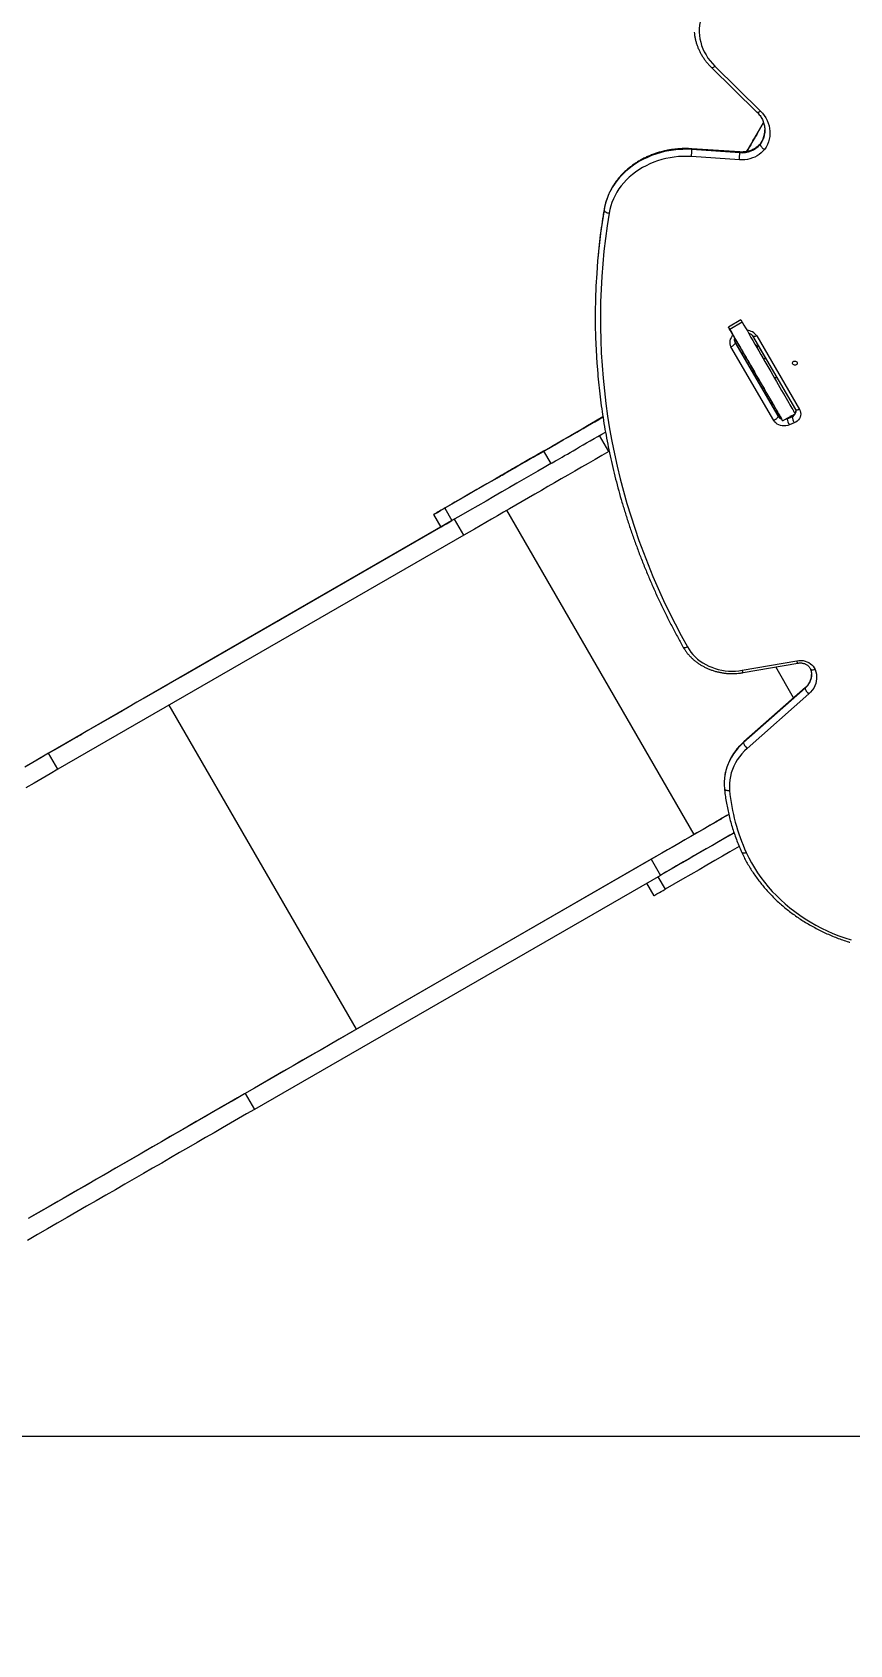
# Model space of a CAD drawing. Header units: millimetres. Extents: x -8422 to 28150, y -6982 to 5510.
# Drawn here: x 15676 to 16867, y -3420 to -1067 of the extents above; entities that cross this region are included whole.
import ezdxf

# ---------------------------------------------------------------- set-up
doc = ezdxf.new("R2010")
doc.units = ezdxf.units.MM
for name, color, linetype in [('DIKOM_ОБЪЕКТ', 7, 'Continuous'), ('DIKOM_РАЗМЕР_ЗОНА', 7, 'Continuous'), ('DIKOM_РАЗМЕР_ОБЪЕКТА', 7, 'Continuous')]:
    doc.layers.add(name, color=color, linetype=linetype)
doc.styles.add('style1', font='arial.ttf', dxfattribs={"width": 0.8})
doc.dimstyles.new('1-50', dxfattribs={"dimtxt": 300, "dimasz": 200, "dimexe": 100, "dimexo": 0, "dimgap": 100, "dimtad": 1, "dimdec": 0, "dimtxsty": 'style1', "dimcen": 0, "dimclrd": 7, "dimclre": 7, "dimadec": 1, "dimazin": 2, "dimtfac": 1, "dimtdec": 0, "dimtmove": 1, "dimatfit": 3, "dimfxl": 0, "dimlwd": 25, "dimlwe": 18, "dimarcsym": 0})

# ---------------------------------------------------------------- blocks, each defined once
blk = doc.blocks.new('*D15')
at = {"layer": 'Defpoints', "color": 0, "transparency": 16777216}
for p in [(19380.3, 3651.5), (27070.1, 3651.5), (15204.4, -3115.2)]:
    blk.add_point(p, dxfattribs=at)
at = {"layer": 'DIKOM_РАЗМЕР_ОБЪЕКТА', "color": 7, "lineweight": 18, "transparency": 16777216}
for p, q in [((19380.3, 3651.5), (27170.1, 3651.5)), ((15204.4, -3115.2), (27170.1, -3115.2))]:
    blk.add_line(p, q, dxfattribs=at)
at = {"layer": 'DIKOM_РАЗМЕР_ОБЪЕКТА', "color": 7, "lineweight": 25, "transparency": 16777216}
blk.add_line((27070.1, -2915.2), (27070.1, 3451.5), dxfattribs=at)
at = {"layer": 'DIKOM_РАЗМЕР_ОБЪЕКТА', "color": 7, "transparency": 16777216}
for points in [[(27036.8, 3451.5), (27103.5, 3451.5), (27070.1, 3651.5)], [(27036.8, -2915.2), (27103.5, -2915.2), (27070.1, -3115.2)]]:
    blk.add_solid(points, dxfattribs=at)
at = {"layer": 'DIKOM_РАЗМЕР_ОБЪЕКТА', "color": 0, "transparency": 16777216, "insert": (26817, -135.2), "char_height": 300, "attachment_point": 5, "rotation": 90, "style": 'style1'}
blk.add_mtext('6750', dxfattribs=at)
blk = doc.blocks.new('*D16')
at = {"layer": 'Defpoints', "color": 0, "transparency": 16777216}
for p in [(12490, 1388), (23986.6, 1004), (12490, -5796.5)]:
    blk.add_point(p, dxfattribs=at)
at = {"layer": 'DIKOM_РАЗМЕР_ОБЪЕКТА', "color": 7, "lineweight": 18, "transparency": 16777216}
for p, q in [((12490, 1388), (12490, -5896.5)), ((23986.6, 1004), (23986.6, -5896.5))]:
    blk.add_line(p, q, dxfattribs=at)
at = {"layer": 'DIKOM_РАЗМЕР_ОБЪЕКТА', "color": 7, "lineweight": 25, "transparency": 16777216}
blk.add_line((23786.6, -5796.5), (12690, -5796.5), dxfattribs=at)
at = {"layer": 'DIKOM_РАЗМЕР_ОБЪЕКТА', "color": 7, "transparency": 16777216}
for points in [[(12690, -5763.2), (12690, -5829.8), (12490, -5796.5)], [(23786.6, -5763.2), (23786.6, -5829.8), (23986.6, -5796.5)]]:
    blk.add_solid(points, dxfattribs=at)
at = {"layer": 'DIKOM_РАЗМЕР_ОБЪЕКТА', "color": 0, "transparency": 16777216, "insert": (18238.3, -5543.3), "char_height": 300, "attachment_point": 5, "style": 'style1'}
blk.add_mtext('11500', dxfattribs=at)
blk = doc.blocks.new('*D14')
at = {"layer": 'Defpoints', "color": 0, "transparency": 16777216}
for p in [(20684.7, 5148.6), (28049.7, 5148.6), (14575.8, -5055.5)]:
    blk.add_point(p, dxfattribs=at)
at = {"layer": 'DIKOM_РАЗМЕР_ЗОНА', "color": 7, "lineweight": 18, "transparency": 16777216}
for p, q in [((20684.7, 5148.6), (28149.7, 5148.6)), ((14575.8, -5055.5), (28149.7, -5055.5))]:
    blk.add_line(p, q, dxfattribs=at)
at = {"layer": 'DIKOM_РАЗМЕР_ЗОНА', "color": 7, "lineweight": 25, "transparency": 16777216}
blk.add_line((28049.7, -4855.5), (28049.7, 4948.6), dxfattribs=at)
at = {"layer": 'DIKOM_РАЗМЕР_ЗОНА', "color": 7, "transparency": 16777216}
for points in [[(28016.4, 4948.6), (28083, 4948.6), (28049.7, 5148.6)], [(28016.4, -4855.5), (28083, -4855.5), (28049.7, -5055.5)]]:
    blk.add_solid(points, dxfattribs=at)
at = {"layer": 'DIKOM_РАЗМЕР_ЗОНА', "color": 0, "transparency": 16777216, "insert": (27796.5, -63.6), "char_height": 300, "attachment_point": 5, "rotation": 90, "style": 'style1'}
blk.add_mtext('10200', dxfattribs=at)
blk = doc.blocks.new('*D13')
at = {"layer": 'Defpoints', "color": 0, "transparency": 16777216}
for p in [(10490, 1785.1), (25983.1, 460.5), (10490, -6882.5)]:
    blk.add_point(p, dxfattribs=at)
at = {"layer": 'DIKOM_РАЗМЕР_ЗОНА', "color": 7, "lineweight": 18, "transparency": 16777216}
for p, q in [((10490, 1785.1), (10490, -6982.5)), ((25983.1, 460.5), (25983.1, -6982.5))]:
    blk.add_line(p, q, dxfattribs=at)
at = {"layer": 'DIKOM_РАЗМЕР_ЗОНА', "color": 7, "lineweight": 25, "transparency": 16777216}
blk.add_line((25783.1, -6882.5), (10690, -6882.5), dxfattribs=at)
at = {"layer": 'DIKOM_РАЗМЕР_ЗОНА', "color": 7, "transparency": 16777216}
for points in [[(10690, -6849.2), (10690, -6915.8), (10490, -6882.5)], [(25783.1, -6849.2), (25783.1, -6915.8), (25983.1, -6882.5)]]:
    blk.add_solid(points, dxfattribs=at)
at = {"layer": 'DIKOM_РАЗМЕР_ЗОНА', "color": 0, "transparency": 16777216, "insert": (18236.5, -6629.3), "char_height": 300, "attachment_point": 5, "style": 'style1'}
blk.add_mtext('15500', dxfattribs=at)

msp = doc.modelspace()

# ---------------------------------------------------------------- linework, layer by layer
at = {"layer": 'DIKOM_ОБЪЕКТ', "color": 7, "linetype": 'Continuous', "lineweight": 15}
for p, q in [((16665.5, -1118.4), (16732, -1183.8)), ((16670.8, -1116.9), (16737.3, -1182.3)), ((16741.7, -1198.9), (16717.3, -1241.3)), ((16717.4, -1241.3), (16741.8, -1199)), ((16733.1, -1213.8), (16733.2, -1213.8)), ((16733.2, -1213.9), (16733.1, -1213.8)), ((16707, -1241.9), (16637.2, -1237.3)), ((16707.1, -1243), (16637.3, -1238.4)), ((16737.2, -1230), (16736.9, -1231)), ((16706.5, -1253.3), (16636.7, -1248.7)), ((16509.2, -1326.1), (16509.2, -1326.4)), ((16708.8, -1487), (16690.6, -1497.5)), ((16710.7, -1490.3), (16692.5, -1500.8)), ((16702.3, -1517.7), (16693.1, -1501.9)), ((16756.6, -1633.6), (16694.1, -1526.4)), ((16699.9, -1513.7), (16703.5, -1520)), ((16762.6, -1625.9), (16700.2, -1518.7)), ((16700.4, -1520.1), (16700.4, -1519.6)), ((16762.8, -1626.8), (16700.4, -1519.6)), ((16700.4, -1520.1), (16762.8, -1627.3)), ((16725.6, -1510.2), (16788.1, -1617.4)), ((16733.2, -1523.4), (16730.6, -1524.9)), ((16731.7, -1510.3), (16794.2, -1617.5)), ((16734.3, -1525.2), (16731.7, -1526.7)), ((16734.3, -1525.2), (16743.5, -1541.2)), ((16507.7, -1628.4), (16482.6, -1642.9)), ((16482.6, -1642.9), (16507.7, -1628.4)), ((16482.6, -1642.9), (16482.6, -1642.9)), ((16507.7, -1628.4), (16483.9, -1642.1)), ((16762.8, -1627.3), (16762.8, -1626.8)), ((16767.4, -1630.6), (16765.9, -1628)), ((16769.5, -1634.2), (16787.7, -1623.7)), ((16776.2, -1630.6), (16774.8, -1631.1)), ((16783.4, -1627.5), (16776.2, -1630.6)), ((16776.2, -1631.1), (16783.4, -1628.1)), ((16776.3, -1630.3), (16776.2, -1630.6)), ((16776.2, -1631.1), (16776.2, -1630.6)), ((16786.5, -1637), (16779.4, -1640.1)), ((16783.8, -1626.5), (16780.2, -1628)), ((16783.4, -1628.1), (16783.4, -1627.5)), ((16516.1, -1679), (16502.6, -1655.6)), ((16405.9, -1687.2), (16397.1, -1692.3)), ((16399, -1691.1), (16399, -1691.1)), ((16421.1, -1678.4), (16431.6, -1696.6)), ((16516.8, -1678.6), (16516.1, -1679)), ((16364.2, -1711.2), (16364.2, -1711.2)), ((16277.1, -1761.5), (16287.6, -1779.7)), ((16290, -1778.3), (15699.7, -2119.1)), ((16260.8, -1770.9), (16271.3, -1789.1)), ((16304.8, -1801), (16291.3, -1777.6)), ((16640.8, -2237.4), (16367.8, -1764.6)), ((16304.8, -1801), (15713.2, -2142.5)), ((16271.3, -1789.1), (15895.6, -2006)), ((16710.8, -1998), (16790.3, -1984.1)), ((16712.1, -2001.5), (16791.6, -1987.6)), ((16785.6, -2038.2), (16759.6, -1993.2)), ((16802.2, -2024.3), (16712.6, -2103.6)), ((16802.7, -2023.1), (16713, -2102.4)), ((16807.6, -2032.6), (16717.9, -2111.9)), ((16148.5, -2521.6), (15875.5, -2048.8)), ((15713.2, -2142.5), (15699.7, -2119.1)), ((16684.7, -2169.9), (16684.7, -2170.3)), ((16640.8, -2237.4), (16148.5, -2521.6)), ((16577.8, -2273.8), (15986.2, -2615.3)), ((16577.8, -2273.8), (16591.3, -2297.2)), ((16591.3, -2297.2), (15999.7, -2638.7)), ((16587.6, -2299.3), (16598.1, -2317.5)), ((16571.3, -2308.7), (16581.8, -2326.9)), ((15986.2, -2615.3), (15999.7, -2638.7))]:
    msp.add_line(p, q, dxfattribs=at)
at = {"layer": 'DIKOM_ОБЪЕКТ', "color": 7, "linetype": 'Continuous', "lineweight": 15, "flags": 128}
for points in [[(16658.2, -1028.8), (16655.7, -1033.3), (16653.6, -1037.9), (16651.8, -1042.6), (16650.3, -1047.4), (16649.2, -1052.3), (16648.4, -1057.2), (16648.1, -1062.1), (16648, -1067.1), (16648.4, -1072), (16649.1, -1077), (16650.1, -1081.8), (16651.5, -1086.7), (16653.3, -1091.4), (16655.4, -1096), (16657.9, -1100.5), (16660.6, -1104.9), (16663.7, -1109.1), (16667.1, -1113.1), (16670.8, -1116.9)], [(16665.5, -1118.4), (16665.5, -1118.4), (16666.1, -1118.7), (16666.8, -1118.8), (16667.6, -1118.6), (16668.6, -1118.3), (16669.7, -1117.7), (16670.8, -1116.9)], [(16732, -1183.8), (16732.1, -1183.8), (16732.6, -1184.1), (16733.3, -1184.1), (16734.2, -1184), (16735.1, -1183.6), (16736.2, -1183), (16737.3, -1182.3)], [(16737.3, -1182.3), (16740.2, -1185.4), (16742.8, -1188.7), (16745.1, -1192.2), (16747, -1195.9), (16748.6, -1199.7), (16749.8, -1203.6), (16750.6, -1207.5), (16751, -1211.5), (16751.1, -1215.5), (16750.7, -1219.5), (16749.9, -1223.5), (16748.8, -1227.3), (16747.3, -1231.1), (16745.4, -1234.8), (16743.2, -1238.3)], [(16717.3, -1241.2), (16717.5, -1241), (16719.4, -1237.7), (16721.3, -1234.4), (16723, -1231.4), (16724.7, -1228.5), (16726.2, -1225.9), (16727.6, -1223.5), (16728.9, -1221.3), (16730, -1219.3), (16730.9, -1217.7), (16731.7, -1216.3), (16732.3, -1215.2), (16732.8, -1214.5), (16733.1, -1214), (16733.1, -1213.8)], [(16733.2, -1213.8), (16733.1, -1214), (16732.8, -1214.5), (16732.4, -1215.2), (16731.7, -1216.3), (16731, -1217.7), (16730, -1219.3), (16728.9, -1221.3), (16727.6, -1223.5), (16726.2, -1225.9), (16724.7, -1228.5), (16723, -1231.4), (16721.3, -1234.4), (16719.4, -1237.7), (16717.5, -1241), (16717.4, -1241.2)], [(16637.3, -1238.4), (16630.6, -1238.1), (16623.9, -1238.2), (16617.2, -1238.5), (16610.5, -1239.2), (16603.9, -1240.2), (16597.4, -1241.5), (16591, -1243.1), (16584.7, -1245), (16578.5, -1247.3), (16572.5, -1249.8), (16566.6, -1252.6), (16561, -1255.6), (16555.5, -1259), (16550.3, -1262.5), (16545.3, -1266.4), (16540.6, -1270.4), (16536.1, -1274.7), (16532, -1279.2), (16528.1, -1283.9), (16524.6, -1288.8), (16521.3, -1293.8), (16518.4, -1298.9), (16515.9, -1304.2), (16513.7, -1309.7), (16511.8, -1315.2), (16510.3, -1320.7), (16509.2, -1326.4)], [(16743.2, -1238.3), (16740.9, -1241), (16738.2, -1243.4), (16735.4, -1245.6), (16732.2, -1247.6), (16728.9, -1249.3), (16725.4, -1250.7), (16721.8, -1251.8), (16718.1, -1252.7), (16714.3, -1253.2), (16710.4, -1253.4), (16706.5, -1253.3)], [(16636.7, -1248.7), (16630.4, -1248.4), (16624.1, -1248.5), (16617.9, -1248.8), (16611.6, -1249.4), (16605.4, -1250.4), (16599.3, -1251.6), (16593.3, -1253.1), (16587.4, -1254.9), (16581.6, -1257), (16576, -1259.3), (16570.5, -1262), (16565.2, -1264.8), (16560.1, -1268), (16555.2, -1271.3), (16550.5, -1274.9), (16546.1, -1278.7), (16541.9, -1282.7), (16538, -1286.9), (16534.4, -1291.3), (16531, -1295.9), (16528, -1300.6), (16525.3, -1305.4), (16522.9, -1310.4), (16520.8, -1315.5), (16519.1, -1320.6), (16517.7, -1325.9), (16516.6, -1331.2)], [(16509.2, -1326.4), (16506.3, -1344.9), (16503.8, -1363.4), (16501.7, -1382), (16500.3, -1396.3)], [(16516.6, -1331.2), (16513.8, -1349.6), (16511.3, -1368), (16509.1, -1386.5), (16507.4, -1405), (16506, -1423.5), (16504.9, -1442.1), (16504.2, -1460.6), (16503.9, -1479.2), (16504, -1497.7), (16504.4, -1516.3), (16505.2, -1534.8), (16506.3, -1553.4), (16507.8, -1571.9), (16509.7, -1590.4), (16511.9, -1608.8), (16514.5, -1627.3), (16517.4, -1645.7), (16520.7, -1664), (16524.4, -1682.3), (16528.4, -1700.5), (16532.8, -1718.7), (16537.6, -1736.8), (16542.7, -1754.9), (16548.1, -1772.8), (16553.9, -1790.7), (16560.1, -1808.5), (16566.6, -1826.2), (16573.4, -1843.8), (16580.6, -1861.4), (16588.1, -1878.8), (16596, -1896.1), (16604.2, -1913.2), (16612.8, -1930.3), (16621.7, -1947.2), (16630.9, -1964)], [(16509.2, -1326.4), (16509.3, -1327.2), (16509.8, -1328), (16510.5, -1328.7), (16511.4, -1329.4), (16512.5, -1330), (16513.8, -1330.5), (16515.2, -1330.9), (16516.6, -1331.2)], [(16500.3, -1396.3), (16499.9, -1400.6), (16498.5, -1419.3), (16497.4, -1437.9), (16496.7, -1456.6), (16496.4, -1475.2), (16496.5, -1493.9), (16496.9, -1512.6), (16497.7, -1531.2), (16498.8, -1549.9), (16499.5, -1559.3)], [(16693.1, -1501.9), (16692.3, -1500.5), (16691.6, -1499.4), (16691.1, -1498.5), (16690.8, -1497.9), (16690.6, -1497.6), (16690.6, -1497.6), (16690.8, -1498), (16691.2, -1498.7), (16691.8, -1499.6), (16692.5, -1500.8)], [(16692.5, -1500.8), (16694.9, -1504.9), (16697.3, -1509.2), (16699.9, -1513.6), (16702.5, -1518.2), (16705.2, -1522.9), (16708, -1527.7), (16710.8, -1532.6), (16713.7, -1537.6), (16716.6, -1542.6), (16719.6, -1547.7), (16722.5, -1552.8), (16725.4, -1557.9), (16728.3, -1562.9), (16731.2, -1567.9), (16734.1, -1572.9), (16736.9, -1577.8), (16739.7, -1582.6), (16742.4, -1587.2), (16745, -1591.7), (16747.5, -1596.1), (16749.9, -1600.3), (16752.3, -1604.3), (16754.5, -1608.2), (16756.5, -1611.8), (16758.5, -1615.1), (16760.3, -1618.3), (16762, -1621.1), (16763.5, -1623.8), (16764.8, -1626.1), (16766, -1628.2), (16767, -1629.9), (16767.9, -1631.4), (16768.5, -1632.5), (16769, -1633.4), (16769.3, -1633.9), (16769.5, -1634.2), (16769.4, -1634.1), (16769.2, -1633.7), (16768.8, -1633), (16768.2, -1631.9), (16767.4, -1630.6)], [(16708.8, -1487), (16708.8, -1487.1), (16709, -1487.5), (16709.4, -1488.2), (16710, -1489.1), (16710.7, -1490.3)], [(16710.7, -1490.3), (16713, -1494.4), (16715.5, -1498.7), (16718.1, -1503.1), (16720.7, -1507.7), (16723.4, -1512.4), (16726.2, -1517.2), (16729, -1522.1), (16731.9, -1527.1), (16734.8, -1532.1), (16737.7, -1537.2), (16740.7, -1542.3), (16743.6, -1547.4), (16746.5, -1552.4), (16749.4, -1557.4), (16752.3, -1562.4), (16755.1, -1567.3), (16757.9, -1572.1), (16760.6, -1576.7), (16763.2, -1581.2), (16765.7, -1585.6), (16768.1, -1589.8), (16770.4, -1593.8), (16772.6, -1597.7), (16774.7, -1601.3), (16776.7, -1604.6), (16778.5, -1607.8), (16780.1, -1610.6), (16781.7, -1613.3), (16783, -1615.6), (16784.2, -1617.7), (16785.2, -1619.4), (16786.1, -1620.9), (16786.7, -1622), (16787.2, -1622.9), (16787.5, -1623.4), (16787.7, -1623.7), (16787.7, -1623.7)], [(16700.4, -1520.1), (16700.2, -1520.8), (16699.9, -1521.7), (16699.3, -1522.5), (16698.5, -1523.4), (16697.6, -1524.3), (16696.5, -1525.1), (16695.3, -1525.8), (16694.1, -1526.4)], [(16699.8, -1517.5), (16700.1, -1517.3), (16700.9, -1516.9), (16701.4, -1516.6), (16701.5, -1516.5)], [(16699.8, -1517.5), (16700.1, -1517.3), (16700.9, -1516.9), (16701.4, -1516.6), (16701.5, -1516.5)], [(16699.9, -1513.6), (16699.9, -1513.7), (16701, -1515.6), (16702.3, -1517.8), (16703.8, -1520.4), (16705.4, -1523.2), (16707.2, -1526.3), (16709.2, -1529.7), (16711.3, -1533.5), (16713.7, -1537.5), (16716.2, -1541.8), (16718.8, -1546.5), (16721.7, -1551.4), (16724.7, -1556.6), (16727.8, -1562.1), (16731.2, -1567.9), (16734.7, -1573.9), (16738.4, -1580.3), (16742.2, -1586.9), (16746.2, -1593.8), (16750.3, -1601), (16754.6, -1608.5), (16759.1, -1616.2), (16763.7, -1624.2), (16766.7, -1629.4)], [(16700.2, -1518.7), (16700.2, -1518.9), (16700.4, -1519.6)], [(16702.3, -1517.7), (16702.9, -1518.9), (16703.5, -1519.9), (16703.9, -1520.6), (16704.2, -1521), (16704.3, -1521.2), (16704.2, -1521.1), (16703.9, -1520.7), (16703.5, -1520)], [(16731.7, -1510.3), (16730.5, -1510.8), (16729.3, -1511.1), (16728.2, -1511.2), (16727.3, -1511.2), (16726.5, -1510.9), (16725.9, -1510.6), (16725.7, -1510.3)], [(16733.2, -1523.4), (16733.2, -1523.4), (16733.4, -1523.7), (16733.7, -1524.3), (16734.3, -1525.2)], [(16710.1, -1535.8), (16710.6, -1535.5), (16711.4, -1535), (16711.9, -1534.8), (16712.1, -1534.7)], [(16720.2, -1548.8), (16720.3, -1548.9), (16720.5, -1549.4), (16721, -1550.1), (16721.5, -1551), (16722.1, -1552), (16722.6, -1553), (16723.1, -1553.8), (16723.4, -1554.5), (16723.6, -1554.8), (16723.6, -1554.8), (16723.4, -1554.5), (16723.1, -1553.8), (16722.6, -1553), (16722.1, -1552), (16721.5, -1551), (16721, -1550.1), (16720.5, -1549.4), (16720.3, -1548.9), (16720.2, -1548.8)], [(16740.9, -1542.7), (16741.2, -1543), (16741.5, -1543.2), (16742, -1543.4), (16742.5, -1543.4), (16743.1, -1543.4), (16743.8, -1543.3), (16744.5, -1543.1), (16744.7, -1543)], [(16790.7, -1550), (16790.5, -1551), (16790, -1551.8), (16789.1, -1552.5), (16788.1, -1552.9), (16786.9, -1553), (16785.8, -1552.7), (16784.9, -1552.2), (16784.2, -1551.4), (16783.8, -1550.5), (16783.8, -1549.5), (16784.2, -1548.6), (16784.9, -1547.8), (16785.8, -1547.3), (16786.9, -1547), (16788.1, -1547.1), (16789.1, -1547.5), (16790, -1548.2), (16790.5, -1549), (16790.7, -1550)], [(16756.9, -1570.3), (16757.1, -1570.6), (16757.5, -1570.9), (16757.9, -1571), (16758.5, -1571), (16759.1, -1571), (16759.8, -1570.9), (16760.5, -1570.7), (16760.8, -1570.6)], [(16794.2, -1617.5), (16795.2, -1619.7), (16795.8, -1621.9), (16795.9, -1624.2), (16795.7, -1626.4), (16795.1, -1628.6), (16794, -1630.7), (16792.6, -1632.7), (16790.9, -1634.4), (16788.8, -1635.9), (16786.5, -1637)], [(16794.2, -1617.5), (16792.9, -1618), (16791.8, -1618.3), (16790.7, -1618.4), (16789.7, -1618.4), (16789, -1618.1), (16788.4, -1617.8), (16788.1, -1617.4)], [(16399, -1691.1), (16406.1, -1687), (16413.4, -1682.9), (16420.7, -1678.6), (16428.2, -1674.3), (16435.8, -1669.9), (16443.4, -1665.5), (16451.2, -1661), (16459, -1656.5), (16466.8, -1652), (16474.7, -1647.4), (16482.6, -1642.9)], [(16405.9, -1687.2), (16414.3, -1682.3), (16422.8, -1677.4), (16431.4, -1672.4), (16440, -1667.5), (16448.7, -1662.4), (16457.5, -1657.4), (16466.3, -1652.3), (16475.1, -1647.2), (16483.9, -1642.1)], [(16408.2, -1685.8), (16413.7, -1682.7), (16419.4, -1679.4), (16425.2, -1676), (16431.2, -1672.5), (16437.4, -1669), (16443.6, -1665.4), (16449.9, -1661.7), (16456.4, -1658), (16462.9, -1654.3), (16469.4, -1650.5), (16476, -1646.7), (16482.6, -1642.9)], [(16421.1, -1678.4), (16423.1, -1677.2), (16425.5, -1675.9), (16428.1, -1674.3), (16431, -1672.7), (16434.2, -1670.8), (16437.7, -1668.8), (16441.3, -1666.7), (16445.3, -1664.4), (16449.4, -1662), (16453.8, -1659.5), (16458.4, -1656.9), (16463.2, -1654.1), (16468.2, -1651.2), (16473.4, -1648.2), (16478.7, -1645.1), (16484.2, -1642), (16489.9, -1638.7), (16495.6, -1635.4), (16501.5, -1632), (16507.5, -1628.5), (16507.7, -1628.4)], [(16762.8, -1627.3), (16762.7, -1628), (16762.4, -1628.9), (16761.8, -1629.7), (16761, -1630.6), (16760.1, -1631.5), (16759, -1632.3), (16757.8, -1633), (16756.6, -1633.6)], [(16779.4, -1640.1), (16776.9, -1641), (16774.3, -1641.5), (16771.6, -1641.6), (16769, -1641.4), (16766.4, -1640.9), (16763.9, -1640), (16761.7, -1638.8), (16759.7, -1637.3), (16757.9, -1635.5), (16756.6, -1633.6)], [(16762.6, -1625.9), (16762.7, -1626.1), (16762.8, -1626.8)], [(16766.7, -1629.3), (16766.3, -1628.7), (16765.8, -1627.8), (16765.4, -1627.2), (16765.3, -1626.9), (16765.3, -1626.9), (16765.5, -1627.3), (16765.9, -1628)], [(16773.4, -1631.9), (16774.4, -1631.7), (16776.2, -1631.1)], [(16431.6, -1696.6), (16433.6, -1695.4), (16436, -1694.1), (16438.6, -1692.5), (16441.5, -1690.9), (16444.7, -1689), (16448.2, -1687), (16451.8, -1684.9), (16455.8, -1682.6), (16459.9, -1680.2), (16464.3, -1677.7), (16468.9, -1675), (16473.7, -1672.3), (16478.7, -1669.4), (16483.9, -1666.4), (16489.2, -1663.3), (16494.7, -1660.1), (16500.4, -1656.9), (16506.1, -1653.6), (16511.3, -1650.6)], [(16408.2, -1685.8), (16404.1, -1688.2), (16399.7, -1690.7), (16395.3, -1693.3), (16390.6, -1696), (16385.9, -1698.7), (16381, -1701.6), (16376, -1704.4), (16370.9, -1707.4), (16365.7, -1710.4), (16360.5, -1713.4), (16355.2, -1716.4), (16350, -1719.5), (16344.7, -1722.5), (16339.4, -1725.5), (16334.2, -1728.5), (16329.1, -1731.5), (16324, -1734.5), (16319, -1737.3), (16314.1, -1740.2), (16309.3, -1742.9), (16304.7, -1745.6), (16300.3, -1748.1), (16296, -1750.6), (16291.9, -1753), (16288, -1755.2), (16284.3, -1757.4), (16280.9, -1759.3), (16277.7, -1761.2), (16274.7, -1762.9), (16272, -1764.5), (16269.6, -1765.9), (16267.5, -1767.1), (16265.6, -1768.2), (16264, -1769.1), (16262.8, -1769.8), (16261.8, -1770.3), (16261.2, -1770.7), (16260.9, -1770.9), (16260.8, -1770.9), (16261.1, -1770.8), (16261.7, -1770.4), (16262.6, -1769.9), (16263.8, -1769.2), (16265.3, -1768.3), (16267.1, -1767.3), (16269.2, -1766.1), (16271.6, -1764.7), (16274.2, -1763.2), (16277.1, -1761.5)], [(16421.1, -1678.4), (16411.7, -1683.8), (16402.1, -1689.3), (16392.2, -1695.1), (16382, -1700.9), (16371.6, -1707), (16360.8, -1713.2), (16349.7, -1719.6), (16338.3, -1726.2), (16326.7, -1732.9), (16314.7, -1739.8), (16302.5, -1746.9), (16289.9, -1754.1), (16277.1, -1761.5)], [(16516.1, -1679), (16506.2, -1684.7), (16496.2, -1690.4), (16486.3, -1696.2), (16476.4, -1701.9), (16466.6, -1707.6), (16456.7, -1713.2), (16446.9, -1718.9), (16437.2, -1724.5), (16427.5, -1730.1), (16417.9, -1735.6), (16408.4, -1741.1), (16399, -1746.6), (16389.7, -1751.9), (16380.6, -1757.2), (16371.5, -1762.4), (16362.6, -1767.6), (16353.8, -1772.7), (16345.2, -1777.6), (16336.8, -1782.5), (16328.5, -1787.3), (16320.4, -1792), (16312.5, -1796.5), (16304.8, -1801)], [(16399, -1691.1), (16396, -1692.9), (16392.9, -1694.7), (16389.6, -1696.5), (16386.4, -1698.4), (16383, -1700.4), (16379.7, -1702.3), (16376.4, -1704.2), (16373.2, -1706), (16370.1, -1707.8), (16367.1, -1709.6), (16364.2, -1711.2)], [(16368.8, -1708.6), (16372.3, -1706.6), (16375.8, -1704.6), (16379.2, -1702.6), (16382.8, -1700.5), (16386.3, -1698.5), (16389.9, -1696.4), (16393.5, -1694.3), (16397.1, -1692.3)], [(16431.6, -1696.6), (16422.2, -1702), (16412.6, -1707.5), (16402.7, -1713.2), (16392.5, -1719.1), (16382.1, -1725.2), (16371.3, -1731.4), (16360.2, -1737.8), (16348.8, -1744.4), (16337.2, -1751.1), (16325.2, -1758), (16313, -1765.1), (16300.4, -1772.3), (16287.6, -1779.7)], [(16364.2, -1711.2), (16361.6, -1712.7), (16359.2, -1714.1), (16357.1, -1715.4), (16355.2, -1716.4), (16353.6, -1717.4), (16352.2, -1718.1), (16351.2, -1718.7), (16350.5, -1719.1), (16350.1, -1719.4), (16350.1, -1719.4), (16350.3, -1719.2), (16350.9, -1718.9), (16351.8, -1718.4), (16353, -1717.7), (16354.6, -1716.8), (16356.3, -1715.8), (16358.4, -1714.6), (16360.7, -1713.3), (16363.2, -1711.8), (16365.9, -1710.2), (16368.8, -1708.6)], [(16377.6, -1703.5), (16377.8, -1703.4), (16378.2, -1703.1), (16378.9, -1702.7), (16379.8, -1702.2), (16380.8, -1701.6), (16381.9, -1701), (16382.8, -1700.5), (16383.6, -1700), (16384.2, -1699.7), (16384.5, -1699.5), (16384.5, -1699.5), (16384.2, -1699.7), (16383.6, -1700), (16382.8, -1700.5), (16381.9, -1701), (16380.8, -1701.6), (16379.8, -1702.2), (16378.9, -1702.7), (16378.2, -1703.1), (16377.8, -1703.4), (16377.6, -1703.5)], [(16271.3, -1789.1), (16271.3, -1789.1), (16271.6, -1788.9), (16272.2, -1788.6), (16273.1, -1788.1), (16274.3, -1787.4), (16275.8, -1786.5), (16277.6, -1785.5), (16279.7, -1784.3), (16282.1, -1782.9), (16284.7, -1781.4), (16287.6, -1779.7)], [(16083.6, -1897.5), (16083.7, -1897.4), (16084.2, -1897.1), (16084.9, -1896.7), (16085.8, -1896.2), (16086.8, -1895.6), (16087.8, -1895), (16088.8, -1894.5), (16089.6, -1894), (16090.2, -1893.7), (16090.5, -1893.5), (16090.5, -1893.5), (16090.2, -1893.7), (16089.6, -1894), (16088.8, -1894.5), (16087.8, -1895), (16086.8, -1895.6), (16085.8, -1896.2), (16084.9, -1896.7), (16084.2, -1897.1), (16083.7, -1897.4), (16083.6, -1897.5)], [(16030.5, -1928.1), (16030.6, -1928), (16031.1, -1927.8), (16031.8, -1927.4), (16032.7, -1926.9), (16033.7, -1926.3), (16034.7, -1925.7), (16035.7, -1925.1), (16036.5, -1924.7), (16037.1, -1924.3), (16037.4, -1924.2), (16037.4, -1924.2), (16037.1, -1924.3), (16036.5, -1924.7), (16035.7, -1925.1), (16034.7, -1925.7), (16033.7, -1926.3), (16032.7, -1926.9), (16031.8, -1927.4), (16031.1, -1927.8), (16030.6, -1928), (16030.5, -1928.1)], [(16624.3, -1963.8), (16624.6, -1964.2), (16625.2, -1964.6), (16626.1, -1964.9), (16627.1, -1964.9), (16628.3, -1964.8), (16629.5, -1964.5), (16630.9, -1964)], [(16630.9, -1964), (16633.2, -1967.9), (16635.9, -1971.6), (16638.8, -1975.1), (16642, -1978.4), (16645.5, -1981.6), (16649.3, -1984.5), (16653.2, -1987.2), (16657.4, -1989.6), (16661.8, -1991.8), (16666.3, -1993.7), (16671, -1995.4), (16675.8, -1996.7), (16680.7, -1997.8), (16685.6, -1998.6), (16690.7, -1999.1), (16695.7, -1999.3), (16700.8, -1999.1), (16705.8, -1998.7), (16710.8, -1998)], [(16712.1, -2001.5), (16712, -2001.5), (16711.8, -2001.3), (16711.6, -2000.8), (16711.4, -2000.1), (16711.1, -1999.2), (16710.8, -1998)], [(16790.3, -1984.1), (16793.3, -1983.7), (16796.3, -1983.7), (16799.3, -1984), (16802.2, -1984.6), (16805, -1985.6), (16807.6, -1986.9), (16810, -1988.4), (16812.2, -1990.2), (16814, -1992.2), (16815.6, -1994.4), (16816.8, -1996.7)], [(16791.6, -1987.6), (16791.5, -1987.6), (16791.4, -1987.4), (16791.1, -1986.9), (16790.9, -1986.2), (16790.6, -1985.2), (16790.3, -1984.1)], [(16816.8, -1996.7), (16818, -2000.1), (16818.8, -2003.5), (16819.1, -2007.1), (16819.1, -2010.6), (16818.6, -2014.1), (16817.7, -2017.5), (16816.4, -2020.9), (16814.8, -2024.1), (16812.7, -2027.1), (16810.3, -2030), (16807.6, -2032.6)], [(15895.6, -2006), (15882.6, -2013.5), (15869.4, -2021.2), (15855.9, -2028.9), (15842.3, -2036.8), (15828.5, -2044.7), (15814.6, -2052.8), (15800.4, -2061), (15786.1, -2069.2), (15771.6, -2077.6), (15757, -2086), (15742.2, -2094.5), (15727.3, -2103.2), (15712.2, -2111.9), (15697, -2120.6), (15681.7, -2129.5), (15666.2, -2138.4)], [(16802.2, -2024.3), (16802.3, -2025.1), (16802.7, -2026.1), (16803.2, -2027.2), (16803.8, -2028.4), (16804.6, -2029.5), (16805.6, -2030.6), (16806.6, -2031.7), (16807.6, -2032.6)], [(15800.3, -2061.1), (15800.4, -2061), (15800.9, -2060.7), (15801.6, -2060.3), (15802.4, -2059.8), (15803.5, -2059.2), (15804.5, -2058.6), (15805.4, -2058.1), (15806.3, -2057.6), (15806.8, -2057.3), (15807.1, -2057.1), (15807.1, -2057.1), (15806.8, -2057.3), (15806.3, -2057.6), (15805.4, -2058.1), (15804.5, -2058.6), (15803.5, -2059.2), (15802.4, -2059.8), (15801.6, -2060.3), (15800.9, -2060.7), (15800.4, -2061), (15800.3, -2061.1)], [(15741.5, -2095), (15741.6, -2094.9), (15742.1, -2094.6), (15742.8, -2094.2), (15743.7, -2093.7), (15744.7, -2093.1), (15745.7, -2092.5), (15746.7, -2092), (15747.5, -2091.5), (15748.1, -2091.2), (15748.4, -2091), (15748.4, -2091), (15748.1, -2091.2), (15747.5, -2091.5), (15746.7, -2092), (15745.7, -2092.5), (15744.7, -2093.1), (15743.7, -2093.7), (15742.8, -2094.2), (15742.1, -2094.6), (15741.6, -2094.9), (15741.5, -2095)], [(16712.6, -2103.6), (16708.5, -2107.4), (16704.6, -2111.4), (16701.1, -2115.7), (16697.9, -2120.1), (16695, -2124.7), (16692.5, -2129.4), (16690.2, -2134.3), (16688.4, -2139.2), (16686.8, -2144.2), (16685.7, -2149.3), (16684.9, -2154.5), (16684.7, -2156.5)], [(16717.9, -2111.9), (16713.9, -2115.7), (16710.1, -2119.8), (16706.7, -2124.1), (16703.5, -2128.5), (16700.8, -2133.1), (16698.4, -2137.9), (16696.3, -2142.7), (16694.7, -2147.7), (16693.4, -2152.8), (16692.5, -2157.9), (16692, -2163.1), (16691.9, -2168.3), (16692.2, -2173.5)], [(16712.6, -2103.6), (16712.7, -2104.4), (16713, -2105.4), (16713.5, -2106.5), (16714.1, -2107.6), (16714.9, -2108.8), (16715.9, -2109.9), (16716.9, -2111), (16717.9, -2111.9)], [(15699.7, -2119.1), (15688.3, -2125.7), (15676.7, -2132.4), (15665, -2139.2)], [(15713.2, -2142.5), (15701.8, -2149.1), (15690.2, -2155.8), (15678.5, -2162.5), (15666.5, -2169.5)], [(16684.7, -2170.3), (16684.9, -2170.8), (16685.3, -2171.5), (16686, -2172.2), (16686.9, -2172.7), (16688, -2173.1), (16689.3, -2173.4), (16690.7, -2173.5), (16692.2, -2173.5)], [(16691, -2208.4), (16690.9, -2208.5), (16681.4, -2214), (16672, -2219.4), (16662.7, -2224.8), (16653.6, -2230.1), (16644.5, -2235.3), (16635.6, -2240.4), (16626.8, -2245.5), (16618.2, -2250.5), (16609.8, -2255.4), (16601.5, -2260.1), (16593.4, -2264.8), (16585.5, -2269.4), (16577.8, -2273.8)], [(16691, -2208.4), (16688.3, -2210), (16680, -2214.8), (16671.8, -2219.5), (16663.8, -2224.2), (16656, -2228.7), (16648.3, -2233.1), (16640.8, -2237.4)], [(16681.6, -2213.9), (16681.4, -2214), (16681, -2214.2), (16680.3, -2214.7), (16679.4, -2215.2), (16678.4, -2215.8), (16677.3, -2216.3), (16676.4, -2216.9), (16675.6, -2217.4), (16675, -2217.7), (16674.7, -2217.9), (16674.7, -2217.9), (16675, -2217.7), (16675.6, -2217.4), (16676.4, -2216.9), (16677.3, -2216.3), (16678.4, -2215.8), (16679.4, -2215.2), (16680.3, -2214.7), (16681, -2214.2), (16681.4, -2214), (16681.6, -2213.9)], [(16698.8, -2235.1), (16692.5, -2238.7), (16682.1, -2244.8), (16671.3, -2251), (16660.2, -2257.4), (16648.8, -2264), (16637.2, -2270.7), (16625.2, -2277.6), (16613, -2284.7), (16600.4, -2291.9), (16590, -2297.9)], [(16698.7, -2235.2), (16694.9, -2237.4), (16685.5, -2242.8), (16676.2, -2248.2), (16667.1, -2253.5), (16658, -2258.7), (16649.1, -2263.8), (16640.3, -2268.9), (16631.7, -2273.9), (16623.3, -2278.7), (16615, -2283.5), (16606.9, -2288.2), (16599, -2292.7), (16591.3, -2297.2)], [(16706.3, -2255), (16703, -2256.9), (16692.6, -2263), (16681.8, -2269.2), (16670.7, -2275.6), (16659.3, -2282.2), (16647.7, -2288.9), (16635.7, -2295.8), (16623.5, -2302.9), (16610.9, -2310.1), (16598.1, -2317.5)], [(16709.7, -2263), (16710.1, -2263.5), (16710.7, -2264), (16711.6, -2264.3), (16712.6, -2264.4), (16713.8, -2264.4), (16715.2, -2264.2), (16716.5, -2263.8)], [(16716.5, -2263.8), (16720.2, -2271.4), (16724.1, -2278.8), (16728.4, -2286.1), (16733, -2293.3), (16737.9, -2300.4), (16743.1, -2307.2), (16748.6, -2313.9), (16754.4, -2320.5), (16760.4, -2326.8), (16766.8, -2332.9), (16773.4, -2338.9), (16780.2, -2344.6), (16787.3, -2350.1), (16794.6, -2355.3), (16802.2, -2360.4), (16809.9, -2365.2), (16817.9, -2369.7), (16826, -2374), (16834.4, -2378), (16842.9, -2381.8), (16851.5, -2385.2), (16860.3, -2388.4), (16869.3, -2391.4)], [(16581.8, -2326.9), (16581.8, -2326.9), (16582.1, -2326.7), (16582.7, -2326.4), (16583.6, -2325.9), (16584.8, -2325.2), (16586.3, -2324.3), (16588.1, -2323.3), (16590.2, -2322.1), (16592.6, -2320.7), (16595.2, -2319.2), (16598.1, -2317.5)], [(16148.5, -2521.6), (16135.9, -2528.9), (16123.1, -2536.3), (16110, -2543.8), (16096.8, -2551.5), (16083.4, -2559.2), (16069.9, -2567), (16056.1, -2575), (16042.2, -2583), (16028.1, -2591.1), (16013.9, -2599.3), (15999.6, -2607.6), (15985, -2616), (15970.4, -2624.5), (15955.6, -2633), (15940.7, -2641.6), (15925.6, -2650.3), (15910.4, -2659.1), (15895.1, -2667.9), (15879.8, -2676.8), (15864.3, -2685.7), (15848.7, -2694.7), (15833, -2703.8), (15817.2, -2712.9), (15801.4, -2722), (15785.4, -2731.2), (15769.5, -2740.5), (15753.4, -2749.7), (15737.3, -2759), (15721.1, -2768.4), (15704.9, -2777.7), (15688.6, -2787.1), (15672.4, -2796.5)], [(15986.2, -2615.3), (15974.8, -2621.9), (15963.2, -2628.6), (15951.5, -2635.4), (15939.5, -2642.3), (15927.4, -2649.3), (15915, -2656.4), (15902.6, -2663.6), (15889.9, -2670.9), (15877.1, -2678.3), (15864.1, -2685.8), (15851, -2693.4), (15837.8, -2701), (15824.4, -2708.8), (15810.9, -2716.6), (15797.3, -2724.4), (15783.5, -2732.4), (15769.6, -2740.4), (15755.7, -2748.4), (15741.6, -2756.5), (15727.5, -2764.7), (15713.2, -2772.9), (15698.9, -2781.2), (15684.5, -2789.5), (15670.1, -2797.8)], [(15999.7, -2638.7), (15988.3, -2645.3), (15976.7, -2652), (15965, -2658.8), (15953, -2665.7), (15940.9, -2672.7), (15928.5, -2679.8), (15916.1, -2687), (15903.4, -2694.3), (15890.6, -2701.7), (15877.6, -2709.2), (15864.5, -2716.8), (15851.3, -2724.4), (15837.9, -2732.1), (15824.4, -2739.9), (15810.8, -2747.8), (15797, -2755.8), (15783.1, -2763.8), (15769.2, -2771.8), (15755.1, -2779.9), (15741, -2788.1), (15726.7, -2796.3), (15712.4, -2804.6), (15698, -2812.9), (15683.6, -2821.2), (15669.1, -2829.6)]]:
    msp.add_lwpolyline(points, dxfattribs=at)
at = {"layer": 'DIKOM_ОБЪЕКТ', "color": 7, "linetype": 'Continuous', "lineweight": 15}
for centre, radius, start, end in [((16706.5, -1209.7), 37.1, 325.01, 0.0536), ((16496, -1235.6), 141.3, 354.6961, 358.8713), ((16634.6, -1238.1), 2.66, 352.554, 16.1856), ((16565.7, -1240.2), 141.4, 354.6963, 358.8684), ((16704.5, -1242.7), 2.68, 352.6358, 16.1039), ((16710.2, -1207.7), 35.4, 265.0755, 318.9557), ((16717.2, -1519.5), 17.2, 32.1646, 88.5316), ((16705.6, -1519.9), 13.2, 127.9268, 209.5782), ((16706.9, -1515.7), 7.54, 180.3257, 210.6178), ((16706.9, -1516.2), 7.53, 180.1809, 210.6225), ((16744, -1540.9), 0.552, 212.7064, 253.667), ((16780.4, -1619.6), 8.52, 290.4444, 357.9657), ((16780.4, -1620.1), 8.52, 290.4538, 357.8254), ((16771, -1621.8), 9.52, 211.3713, 248.2587), ((16771, -1622.3), 9.58, 211.4358, 250.5826), ((16798.4, -1628.4), 22.3, 186.8656, 211.4769), ((16784.4, -1627.3), 1.05, 128.0437, 193.9098), ((16805.6, -1625.4), 22.3, 186.8656, 211.4769), ((16784.9, -2003.9), 26.7, 310.4357, 359.1662), ((16803.6, -2024.1), 1.38, 133.7724, 186.4653), ((16713.9, -2103.4), 1.39, 133.6317, 186.2902), ((16757.6, -2163.1), 73.3, 174.8904, 185.172), ((16975.2, -2145.7), 284.4, 185.5993, 204.5355)]:
    msp.add_arc(centre, radius, start, end, dxfattribs=at)
for points, knots in [([(16640.8, -1067.4), (16640.9, -1068.6), (16641.1, -1071.4), (16641.9, -1075.8), (16643, -1080.5), (16644.4, -1085.3), (16646.1, -1089.9), (16648.2, -1094.4), (16650.5, -1098.9), (16653.1, -1103.2), (16655.9, -1107.4), (16659.1, -1111.5), (16662.3, -1115.1), (16664.5, -1117.4), (16665.5, -1118.4)], [0, 0, 0, 0, 0.062736, 0.148978, 0.235247, 0.321561, 0.407939, 0.494389, 0.580926, 0.667555, 0.754279, 0.841097, 0.928012, 1, 1, 1, 1]), ([(16732, -1183.8), (16732.5, -1184.2), (16733.7, -1185.4), (16735.6, -1187.6), (16737.6, -1190.3), (16739.3, -1193.2), (16740.8, -1196.2), (16741.9, -1199.3), (16742.8, -1202.4), (16743.4, -1205.6), (16743.6, -1208.1), (16743.6, -1209.4), (16743.6, -1209.7)], [0, 0, 0, 0, 0.055819, 0.168768, 0.28194, 0.39554, 0.509629, 0.624249, 0.739402, 0.855068, 0.971159, 1, 1, 1, 1]), ([(16743.6, -1209.7), (16743.6, -1210.5), (16743.6, -1212.4), (16743.2, -1215.4), (16742.5, -1218.6), (16741.5, -1221.7), (16740.2, -1224.8), (16738.8, -1227.6), (16737.6, -1229.3), (16737.1, -1230)], [0, 0, 0, 0, 0.115723, 0.269718, 0.423546, 0.577, 0.729904, 0.882166, 1, 1, 1, 1]), ([(16637.2, -1237.3), (16636.1, -1237.3), (16632.9, -1237.1), (16627.7, -1237), (16621.5, -1237.1), (16615.4, -1237.6), (16609.3, -1238.3), (16603.2, -1239.2), (16597.2, -1240.5), (16591.2, -1242), (16585.4, -1243.7), (16579.7, -1245.7), (16574.1, -1248), (16568.6, -1250.5), (16563.4, -1253.3), (16558.2, -1256.3), (16553.3, -1259.5), (16548.6, -1262.9), (16544, -1266.6), (16539.7, -1270.4), (16535.6, -1274.4), (16531.8, -1278.6), (16528.3, -1283), (16524.9, -1287.5), (16521.9, -1292.2), (16519.2, -1297), (16516.7, -1301.9), (16514.5, -1306.9), (16512.7, -1312), (16511.1, -1317.1), (16510, -1321.8), (16509.5, -1324.8), (16509.2, -1326.1)], [0, 0, 0, 0, 0.018425, 0.052726, 0.087031, 0.121339, 0.155647, 0.189956, 0.224264, 0.258571, 0.292877, 0.32718, 0.36148, 0.395775, 0.430063, 0.464344, 0.498613, 0.53287, 0.567113, 0.601338, 0.635545, 0.669727, 0.703886, 0.738018, 0.772121, 0.806193, 0.840235, 0.874245, 0.908225, 0.942177, 0.976102, 1, 1, 1, 1]), ([(16737.2, -1229.9), (16737, -1230.2), (16736.2, -1231.1), (16734.6, -1232.7), (16732.4, -1234.6), (16730, -1236.4), (16727.3, -1237.9), (16724.5, -1239.2), (16721.6, -1240.2), (16718.5, -1241.1), (16715.4, -1241.7), (16712.2, -1242), (16709.4, -1242.1), (16707.7, -1242), (16707, -1241.9)], [0, 0, 0, 0, 0.031684, 0.124282, 0.216496, 0.308258, 0.399677, 0.490849, 0.581834, 0.672686, 0.763449, 0.854147, 0.944788, 1, 1, 1, 1]), ([(16736.9, -1231), (16737, -1231.5), (16737.1, -1232.4), (16738.2, -1234.2), (16739.8, -1235.9), (16741.5, -1237.3), (16742.7, -1238.1), (16743.2, -1238.3), (16743.2, -1238.3)], [0, 0, 0, 0, 0.214504, 0.429, 0.643581, 0.858312, 0.994257, 1, 1, 1, 1]), ([(16509.2, -1326.1), (16508.7, -1329.1), (16507.3, -1337.9), (16505.2, -1352.4), (16503, -1369.6), (16501.4, -1384.2), (16500.6, -1393), (16500.3, -1396.1)], [0, 0, 0, 0, 0.130176, 0.376559, 0.622943, 0.869325, 1, 1, 1, 1]), ([(16699.3, -1516.3), (16699.4, -1515.9), (16699.4, -1515.1), (16699.6, -1514.3), (16699.9, -1513.8), (16699.9, -1513.7)], [0, 0, 0, 0, 0.452665, 0.906341, 1, 1, 1, 1]), ([(16700.2, -1518.7), (16700.1, -1518.6), (16699.8, -1518), (16699.5, -1517.1), (16699.3, -1516.2), (16699.3, -1515.8), (16699.3, -1515.8)], [0, 0, 0, 0, 0.155418, 0.546606, 0.955202, 1, 1, 1, 1]), ([(16719.8, -1506.1), (16720.1, -1506.2), (16720.9, -1506.4), (16722.2, -1507), (16723.5, -1507.8), (16724.5, -1508.7), (16725.2, -1509.6), (16725.5, -1510.1), (16725.6, -1510.2)], [0, 0, 0, 0, 0.10771, 0.305938, 0.504903, 0.705722, 0.910297, 1, 1, 1, 1]), ([(16499.5, -1559.5), (16499.6, -1559.7), (16500, -1565.8), (16501.1, -1577.6), (16503, -1594.9), (16505.2, -1612.1), (16507.7, -1629.4), (16510.6, -1646.6), (16513.7, -1663.7), (16517.2, -1680.8), (16521, -1697.9), (16525, -1714.9), (16529.4, -1731.8), (16534.1, -1748.7), (16539.1, -1765.5), (16544.4, -1782.3), (16550.1, -1798.9), (16556, -1815.5), (16562.2, -1832.1), (16568.7, -1848.5), (16575.5, -1864.8), (16582.6, -1881.1), (16590, -1897.3), (16597.7, -1913.3), (16605.7, -1929.3), (16613.9, -1944.8), (16620.1, -1956.3), (16623.6, -1962.5), (16624.3, -1963.8)], [0, 0, 0, 0, 0.001966, 0.043212, 0.084459, 0.125706, 0.166954, 0.208202, 0.24945, 0.290699, 0.331949, 0.373199, 0.41445, 0.455701, 0.496954, 0.538207, 0.579461, 0.620717, 0.661973, 0.70323, 0.744488, 0.785747, 0.827007, 0.868269, 0.909531, 0.950795, 0.989889, 1, 1, 1, 1]), ([(16788.9, -1619.9), (16788.9, -1620.3), (16788.9, -1621), (16788.5, -1622.1), (16788.1, -1623), (16787.7, -1623.5), (16787.6, -1623.6)], [0, 0, 0, 0, 0.312734, 0.62313, 0.913982, 1, 1, 1, 1]), ([(16788.1, -1617.4), (16788.2, -1617.6), (16788.5, -1618.1), (16788.8, -1619.1), (16789, -1619.9), (16788.9, -1620.4), (16788.9, -1620.4)], [0, 0, 0, 0, 0.154821, 0.544505, 0.951531, 1, 1, 1, 1]), ([(16766.7, -1629.4), (16766.5, -1629.3), (16765.8, -1629), (16764.8, -1628.3), (16763.7, -1627.4), (16763, -1626.6), (16762.7, -1626.1), (16762.6, -1625.9)], [0, 0, 0, 0, 0.102326, 0.35967, 0.619393, 0.883968, 1, 1, 1, 1]), ([(16787.4, -1623.9), (16787.2, -1624), (16786.8, -1624.6), (16785.8, -1625.4), (16784.7, -1626), (16784, -1626.4), (16783.8, -1626.5)], [0, 0, 0, 0, 0.167546, 0.515308, 0.852619, 1, 1, 1, 1]), ([(16624.3, -1963.8), (16624.7, -1964.6), (16625.9, -1966.6), (16628.1, -1969.8), (16630.8, -1973.5), (16633.9, -1977), (16637.1, -1980.3), (16640.6, -1983.4), (16644.4, -1986.4), (16648.3, -1989.1), (16652.5, -1991.6), (16656.8, -1993.9), (16661.2, -1995.9), (16665.8, -1997.7), (16670.6, -1999.3), (16675.4, -2000.5), (16680.3, -2001.5), (16685.3, -2002.3), (16690.3, -2002.7), (16695.3, -2002.9), (16700.4, -2002.8), (16705.4, -2002.5), (16709.3, -2002), (16711.5, -2001.6), (16712.1, -2001.5)], [0, 0, 0, 0, 0.026394, 0.073854, 0.121362, 0.16894, 0.216587, 0.264296, 0.312064, 0.359884, 0.407748, 0.455654, 0.503593, 0.551557, 0.599545, 0.647554, 0.695575, 0.743608, 0.791654, 0.839705, 0.887765, 0.935829, 0.983895, 1, 1, 1, 1]), ([(16791.6, -1987.6), (16791.9, -1987.5), (16793, -1987.4), (16794.8, -1987.3), (16797, -1987.3), (16799.1, -1987.7), (16801.2, -1988.3), (16803.1, -1989), (16804.9, -1990), (16806.4, -1991.2), (16807.8, -1992.5), (16808.9, -1993.9), (16809.6, -1995), (16809.9, -1995.7), (16810, -1995.9)], [0, 0, 0, 0, 0.043215, 0.134886, 0.226545, 0.318099, 0.409601, 0.501107, 0.592751, 0.684749, 0.777417, 0.871248, 0.966868, 1, 1, 1, 1]), ([(16809.8, -1995.5), (16810, -1995.9), (16810.5, -1997.1), (16811.1, -1999.2), (16811.5, -2001.8), (16811.6, -2003.5), (16811.6, -2004.3)], [0, 0, 0, 0, 0.135685, 0.427653, 0.721246, 1, 1, 1, 1]), ([(16810, -1995.7), (16810, -1995.9), (16810.2, -1996.4), (16811.2, -1997), (16813, -1997.4), (16814.9, -1997.2), (16816.3, -1996.9), (16816.8, -1996.7), (16816.8, -1996.7)], [0, 0, 0, 0, 0.095157, 0.342493, 0.589834, 0.837196, 0.985613, 1, 1, 1, 1]), ([(16811.6, -2004.3), (16811.6, -2004.4), (16811.7, -2005.3), (16811.5, -2007.2), (16811.1, -2009.8), (16810.3, -2012.4), (16809.2, -2014.9), (16807.8, -2017.3), (16806.1, -2019.6), (16804.4, -2021.5), (16803.2, -2022.7), (16802.7, -2023.1)], [0, 0, 0, 0, 0.007488, 0.138243, 0.269041, 0.399334, 0.528747, 0.657108, 0.784391, 0.910693, 1, 1, 1, 1]), ([(16713, -2102.4), (16712.3, -2103), (16710.2, -2104.8), (16707.1, -2108), (16703.6, -2111.8), (16700.4, -2115.9), (16697.5, -2120.1), (16694.8, -2124.4), (16692.5, -2128.8), (16690.4, -2133.4), (16688.6, -2138), (16687.1, -2142.7), (16686, -2147.5), (16685.1, -2152), (16684.8, -2155), (16684.7, -2156.4)], [0, 0, 0, 0, 0.044206, 0.125402, 0.206561, 0.287641, 0.368636, 0.449544, 0.530356, 0.611072, 0.691694, 0.772224, 0.852672, 0.93305, 1, 1, 1, 1]), ([(16684.7, -2170.3), (16684.9, -2172), (16685.4, -2176.8), (16686.4, -2184.7), (16688, -2194.1), (16689.9, -2203.4), (16692, -2212.7), (16694.5, -2221.9), (16697.3, -2231.1), (16700.4, -2240.2), (16703.8, -2249.2), (16706.9, -2256.8), (16709, -2261.4), (16709.7, -2263)], [0, 0, 0, 0, 0.052831, 0.151893, 0.250959, 0.350032, 0.449113, 0.548204, 0.647307, 0.74642, 0.845547, 0.944688, 1, 1, 1, 1]), ([(16709.7, -2263), (16710.3, -2264.3), (16712, -2268.1), (16715.1, -2274.2), (16719, -2281.3), (16723.2, -2288.3), (16727.7, -2295.2), (16732.5, -2301.9), (16737.5, -2308.5), (16742.8, -2314.9), (16748.3, -2321.2), (16754.1, -2327.3), (16760.2, -2333.2), (16766.4, -2339), (16772.9, -2344.5), (16779.6, -2349.9), (16786.6, -2355), (16793.7, -2360), (16801, -2364.7), (16808.5, -2369.2), (16816.2, -2373.5), (16824.1, -2377.6), (16832.1, -2381.4), (16840.3, -2385), (16848.6, -2388.3), (16857, -2391.4), (16863.3, -2393.5), (16866.7, -2394.5), (16867.3, -2394.7)], [0, 0, 0, 0, 0.021585, 0.06191, 0.102243, 0.142588, 0.182943, 0.22331, 0.263687, 0.304076, 0.344474, 0.384883, 0.425301, 0.465728, 0.506164, 0.546607, 0.587058, 0.627514, 0.667978, 0.708446, 0.74892, 0.789398, 0.829881, 0.870366, 0.910855, 0.951347, 0.991841, 1, 1, 1, 1])]:
    msp.add_open_spline(points, degree=3, knots=knots, dxfattribs=at)

# ---------------------------------------------------------------- dimensions: what is measured, and where the dimension line sits
at = {"layer": 'DIKOM_РАЗМЕР_ЗОНА'}
dim = msp.add_linear_dim(base=(28049.7, 5148.6), p1=(14575.8, -5055.5), p2=(20684.7, 5148.6), angle=270, text='10200', dimstyle='1-50', override={"dimscale": 1, "dimtix": 0, "dimtofl": 1, "dimtmove": 1, "dimatfit": 3}, dxfattribs=at)
dim.commit()
dim.dimension.update_dxf_attribs({"geometry": '*D14', "text_midpoint": (28049.7, -63.6), "dimtype": 160})
dim = msp.add_linear_dim(base=(10490, -6882.5), p1=(25983.1, 460.5), p2=(10490, 1785.1), angle=180, text='15500', dimstyle='1-50', dxfattribs=at)
dim.commit()
dim.dimension.update_dxf_attribs({"geometry": '*D13', "text_midpoint": (18236.5, -6882.5), "dimtype": 160})
at = {"layer": 'DIKOM_РАЗМЕР_ОБЪЕКТА'}
dim = msp.add_linear_dim(base=(27070.1, 3651.5), p1=(15204.4, -3115.2), p2=(19380.3, 3651.5), angle=270, text='6750', dimstyle='1-50', override={"dimscale": 1, "dimtix": 0, "dimtofl": 1, "dimtmove": 1, "dimatfit": 3}, dxfattribs=at)
dim.commit()
dim.dimension.update_dxf_attribs({"geometry": '*D15', "text_midpoint": (27070.1, -135.2), "dimtype": 160})
dim = msp.add_linear_dim(base=(12490, -5796.5), p1=(23986.6, 1004), p2=(12490, 1388), angle=180, text='11500', dimstyle='1-50', dxfattribs=at)
dim.commit()
dim.dimension.update_dxf_attribs({"geometry": '*D16', "text_midpoint": (18238.3, -5796.5), "dimtype": 160})

doc.saveas('drawing.dxf')
